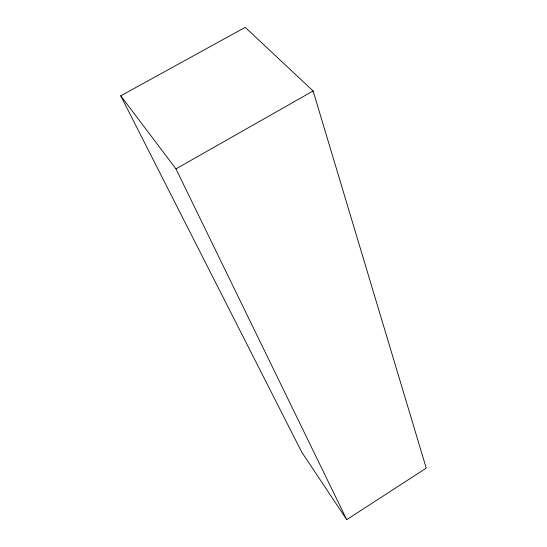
<?xml version="1.0" encoding="UTF-8"?>
<svg xmlns="http://www.w3.org/2000/svg" width="547" height="547" viewBox="0 0 547 547"><rect width="100%" height="100%" fill="white"/><g stroke="black" fill="none" stroke-linecap="round" stroke-linejoin="round"><path stroke-width="0.82" d="M346.73 519.65L426.243 468.129L313.11 90.973L245.2 27.35L120.757 95.814L301.718 452.102L346.73 519.65L175.963 168.879L120.757 95.814M175.963 168.879L313.11 90.973"/></g></svg>
